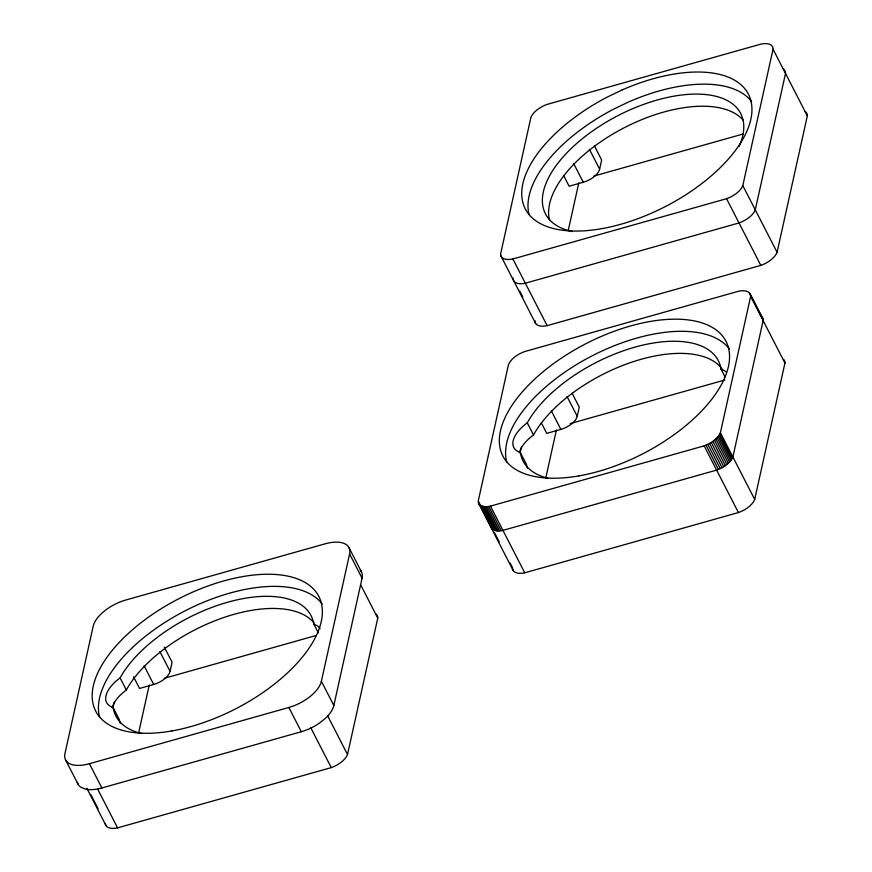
<?xml version="1.0" encoding="UTF-8"?>
<svg xmlns="http://www.w3.org/2000/svg" width="872" height="872" viewBox="0 0 872 872"><rect width="100%" height="100%" fill="white"/><g stroke="black" fill="none" stroke-linecap="round" stroke-linejoin="round"><path stroke-width="1.31" d="M113.044 707.486L114.221 702.189M138.67 732.709L149.243 685.032M133.569 676.792L139.564 688.444L153.701 684.466A15.674 7.75 -27.2 0 0 170.062 671.396L172.089 662.23L164.296 647.068M321.376 681.261L349.607 553.96A31.359 15.489 -27.2 0 0 325.147 543.812L125.699 600.045A31.359 15.489 -27.2 0 0 93.184 626.27L64.953 753.572A31.359 15.489 -27.2 0 0 89.413 763.719L288.85 707.475A31.359 15.489 -27.2 0 0 321.376 681.261L333.834 705.513A31.359 15.489 -27.2 0 1 325.496 718.245L319.49 723.084A31.359 15.489 -27.2 0 1 301.309 731.728L101.871 787.972A31.359 15.489 -27.2 0 1 85.358 789.106L80.845 787.231A31.359 15.489 -27.2 0 1 77.336 782.249M333.834 705.513L362.065 578.212A31.359 15.489 -27.2 0 0 360.267 570.19M105.381 823.855A17.636 8.709 -27.2 0 0 117.567 827.866L331.251 767.611A17.636 8.709 -27.2 0 0 347.514 754.498L377.761 618.117A17.636 8.709 -27.2 0 0 375.538 613.779M568.239 230.491L578.812 182.815M520.213 452.415L521.391 447.118M563.748 175.741L569.133 186.227L583.27 182.248A15.674 7.75 -27.2 0 0 599.631 169.179L601.658 160.012L594.464 146.016M545.85 477.638L556.412 429.972M541.349 422.887L546.744 433.384L560.87 429.395A15.674 7.75 -27.2 0 0 577.231 416.326L579.27 407.17L572.076 393.174M742.813 185.594L773.061 49.203A17.636 8.709 -27.2 0 0 760.831 44.134L547.147 104.389A17.636 8.709 -27.2 0 0 530.885 117.502L500.637 253.883A17.636 8.709 -27.2 0 0 512.867 258.962L726.55 198.707A17.636 8.709 -27.2 0 0 742.813 185.594L777.083 252.281A17.636 8.709 -27.2 0 1 760.82 265.393L547.136 325.648A17.636 8.709 -27.2 0 1 534.907 320.58M720.414 432.752L750.661 296.36C750.672 290.311 742.737 290.114 738.431 291.281L524.748 351.536C518.197 353.988 511.45 358.032 508.485 364.649L478.238 501.04C478.227 507.09 486.162 507.286 490.467 506.12L704.151 445.854C710.702 443.412 717.449 439.368 720.414 432.752L754.694 499.438A17.636 8.709 -27.2 0 1 738.431 512.551L524.748 572.806A17.636 8.709 -27.2 0 1 512.518 567.727L510.087 563.018M777.083 252.281L807.33 115.9A17.636 8.709 -27.2 0 0 805.107 111.561M754.694 499.438L784.942 363.046A17.636 8.709 -27.2 0 0 783.557 359.362M490.74 526.35C491.939 531.593 498.806 531.299 502.937 530.372L716.621 470.106C723.171 467.654 729.918 463.621 732.883 457.004L763.131 320.613L762.837 318.574L760.907 316.274M593.821 176.1L743.271 133.961M570.114 423.629L724.806 380.007M164.252 678.318L316.318 635.437M547.812 478.205A109.752 54.206 -27.2 0 1 520.344 452.546L517.761 451.391A33.539 16.568 -27.2 0 1 527.266 422.844A109.752 54.206 -27.2 0 1 635.557 346.969A109.752 54.206 -27.2 0 1 721.013 369.107L723.607 370.262A33.539 16.568 -27.2 0 1 725.733 371.766M119.399 719.738L113.175 707.617L110.581 706.451A33.539 16.568 -27.2 0 1 120.096 677.904A109.752 54.206 -27.2 0 1 228.388 602.029A109.752 54.206 -27.2 0 1 313.833 624.167L316.438 625.322A33.539 16.568 -27.2 0 1 320.1 628.701M773.061 49.203L807.33 115.9M726.55 198.707L760.82 265.393M749.931 293.45L762.837 318.574M749.277 292.676L763.087 319.544M750.661 296.36L784.942 363.046M721.024 369.096L724.992 376.813M589.439 149.352L599.631 169.179M719.869 433.973L732.338 458.225M719.128 435.226L731.597 459.479M718.201 436.49L730.671 460.743M717.111 437.755L729.57 462.007M715.847 438.998L728.316 463.25M573.689 163.587L583.27 182.248M714.451 440.197L726.91 464.449M712.925 441.352L725.384 465.604M711.29 442.442L723.76 466.694M709.579 443.445L722.049 467.697M707.802 444.36L720.272 468.613M705.993 445.167L718.452 469.419M704.151 445.854L738.431 512.551M512.867 258.962L547.136 325.648M519.767 291.106L522.786 297.003M500.92 255.921L535.648 323.49M567.04 396.509L577.231 416.326M551.289 410.745L560.87 429.395M527.266 422.844L533.5 434.965A33.539 16.568 -27.2 0 0 519.407 452.753M520.344 452.557L526.579 464.678A109.752 54.206 -27.2 0 0 527.331 468.09M490.467 506.12L524.748 572.806M488.723 506.436L501.182 530.688M487.045 506.61L499.503 530.863M485.464 506.643L497.923 530.895M483.993 506.534L496.462 530.786M482.663 506.283L495.122 530.536M481.475 505.891L493.944 530.143M478.837 502.196L480.014 504.507M480.461 505.368L492.931 529.62M494.337 532.367L499.187 541.795M478.281 502.098L492.091 528.977M478.521 503.079L513.248 570.648M348.974 547.616L361.444 571.869M349.607 553.96L362.065 578.212M360.801 585.101L377.761 618.117M313.844 624.167L318.378 632.985M327.523 715.596L347.514 754.498M310.661 727.531L331.251 767.611M288.85 707.475L301.309 731.728M159.87 651.569L170.062 671.396M144.109 665.805L153.701 684.466M120.096 677.904L126.32 690.035A33.539 16.568 -27.2 0 0 112.237 707.824M89.413 763.719L101.871 787.972M97.577 788.964L117.567 827.866M90.797 794.501L98.067 808.649M86.84 788.288L106.079 825.708M65.574 759.915L78.044 784.168M513.096 278.135A17.636 8.709 -27.2 0 0 525.326 283.215L739.009 222.96A17.636 8.709 -27.2 0 0 755.272 209.847L785.519 73.455A17.636 8.709 -27.2 0 0 783.296 69.128M528.944 214.065A125.437 61.956 -27.2 0 1 614.008 108.956L628.189 102.155A125.437 61.956 -27.2 0 1 751.62 101.588M549.633 220.627A109.752 54.217 -27.2 0 1 623.545 128.086A109.752 54.217 -27.2 0 1 743.064 119.998M572.392 231.56A109.752 54.217 -27.2 0 1 561.165 159.195A109.752 54.217 -27.2 0 1 688.139 94.383A109.752 54.217 -27.2 0 1 739.085 146.474M533.511 434.965A109.752 54.206 -27.2 0 1 629.203 363.057A109.752 54.206 -27.2 0 1 721.94 368.693M506.817 462.28A125.437 61.956 -27.2 0 1 593.178 355.296A125.437 61.956 -27.2 0 1 729.363 348.92M141.733 733.526A109.752 54.206 -27.2 0 1 113.175 707.617M120.151 723.15A109.752 54.206 -27.2 0 1 119.41 719.738M126.331 690.035A109.752 54.206 -27.2 0 1 220.976 618.499A109.752 54.206 -27.2 0 1 314.04 622.859M99.648 717.34A125.437 61.956 -27.2 0 1 186.009 610.367A125.437 61.956 -27.2 0 1 322.193 603.98M621.965 90.023L607.773 96.825A125.437 61.956 -27.2 0 0 551.616 228.039A125.437 61.956 -27.2 0 0 744.895 135.389A125.437 61.956 -27.2 0 0 621.965 90.023M578.932 475.894A125.437 61.956 -27.2 0 0 727.03 343.535A125.437 61.956 -27.2 0 0 537.392 376.671A125.437 61.956 -27.2 0 0 578.932 475.894M171.751 730.954A125.437 61.956 -27.2 0 0 319.85 598.606A125.437 61.956 -27.2 0 0 130.222 631.731A125.437 61.956 -27.2 0 0 171.751 730.954"/></g></svg>
